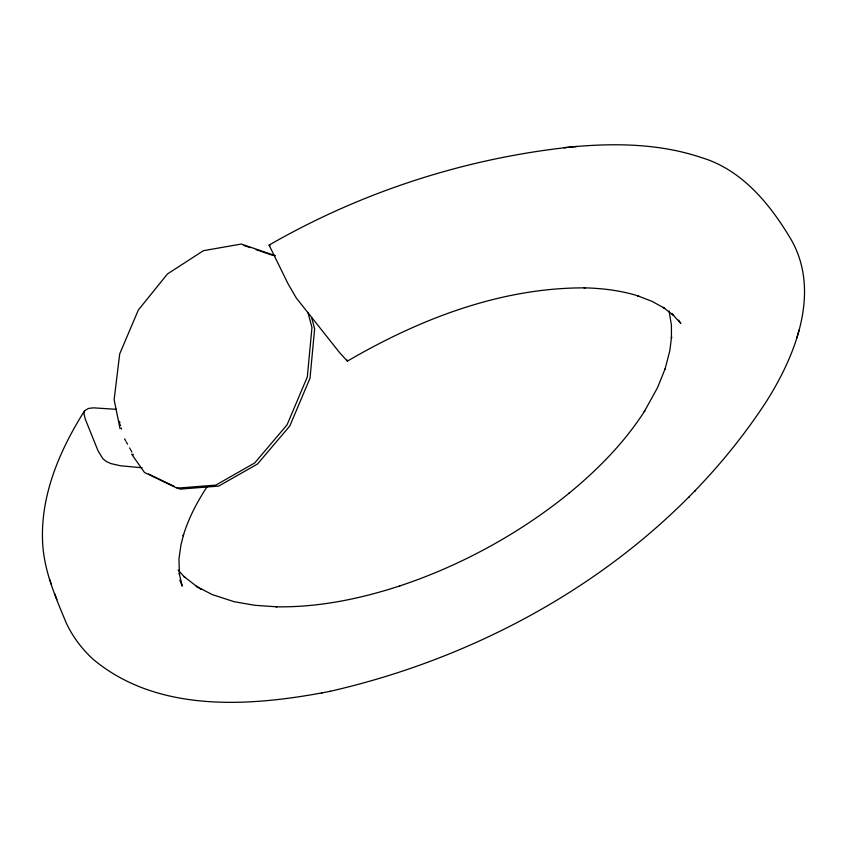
<?xml version="1.0" encoding="UTF-8"?>
<svg xmlns="http://www.w3.org/2000/svg" width="847" height="847" viewBox="0 0 847 847"><rect width="100%" height="100%" fill="white"/><g stroke="black" fill="none" stroke-linecap="round" stroke-linejoin="round"><path stroke-width="1.27" d="M329.737 691.406C502.006 652.148 665.763 553.356 764.418 404.527C795.704 356.238 822.861 289.176 788.621 235.413C767.964 201.628 740.469 169.114 701.083 157.489C660.734 143.884 617.315 142.984 575.261 146.584M796.752 338.091L799.113 330.086M664.99 369.356L669.85 350.552L671.555 336.82L671.459 338.186L671.406 324.973L669.045 310.987M565.425 147.547L564.208 147.653L576.532 146.467C468.666 157.161 363.045 190.988 269.092 245.101L287.916 283.544L296.291 297.996L339.509 352.521L347.386 361.14C419.381 319.107 500.799 287.504 585.213 287.874L583.996 287.842C602.524 288.255 621.147 290.532 638.86 296.154L637.41 295.698L652.01 301.352L664.662 308.297L663.095 307.323L673.714 315.412L671.999 313.803L680.829 323.427L678.627 320.134M665.329 368.286L657.6 387.513L644.281 411.642L644.758 410.88C624.493 442.579 597.738 469.651 568.792 493.462L569.142 493.176C520.238 533.007 460.927 565.69 399.699 585.944M116.431 409.323L93.382 407.841L88.469 408.434L84.594 410.763L83.959 413.685L85.325 419.265L98.125 451.028L102.953 458.778L106.447 461.562L110.862 463.584L120.634 465.797L142.042 467.745M84.594 410.763C58.856 451.451 38.634 499.116 43.038 548.221C45.537 574.541 56.389 599.136 66.384 623.297C72.81 636.849 81.958 649.046 93.001 659.178C158.357 713.894 252.184 706.557 330.478 691.258M207.24 486.506C197.15 501.805 188.542 518.226 183.206 535.812L183.608 534.446L181.014 544.579L178.929 559.073L179.5 575.261M688.876 497.401L689.416 496.85M694.614 491.525L695.175 490.953M400.07 585.828L393.633 587.903C355.634 599.782 315.963 607.511 276.027 606.801L276.927 606.823L254.862 605.309L234.312 601.741L212.301 594.626L196.282 586.283L201.173 589.237L200.072 588.57M321.479 693.079L322.252 692.92M269.092 245.101L270.013 245.672M275.455 255.73L241.268 244.052L203.449 250.68L167.526 273.899L138.347 309.991L119.702 353.898L114.123 399.742L120.041 428.698M243.968 245.503L250.066 247.589M256.165 249.685L273.253 255.529M148.543 474.002L174.133 486.316M176.451 487.438L179.945 489.121L218.664 486.104L257.477 464.04L289.822 425.967L310.023 378.154L314.639 328.805L311.611 317.551M197.404 586.95L183.915 576.511L185.038 577.59L178.05 569.999M131.656 454.183L144.466 472.457L177.055 488.147L215.805 485.109L254.672 462.981L287.069 424.823L307.323 376.904L311.961 327.461L307.927 312.416M126.245 441.933L127.463 444.124M129.57 447.936L130.078 448.857M130.544 449.683L130.978 450.477M131.423 451.271L131.888 452.107M133.021 454.151L133.381 454.807M124.625 438.81L125.642 440.842M179.818 580.1L182.274 586.124L179.141 573.133M49.433 578.914L51.529 584.695M54.811 593.916L56.887 599.644M347.132 360.039L347.386 361.14M119.48 421.383L119.935 423.055M120.39 424.749L120.602 425.512M121.259 427.936L121.555 429.016"/></g></svg>
